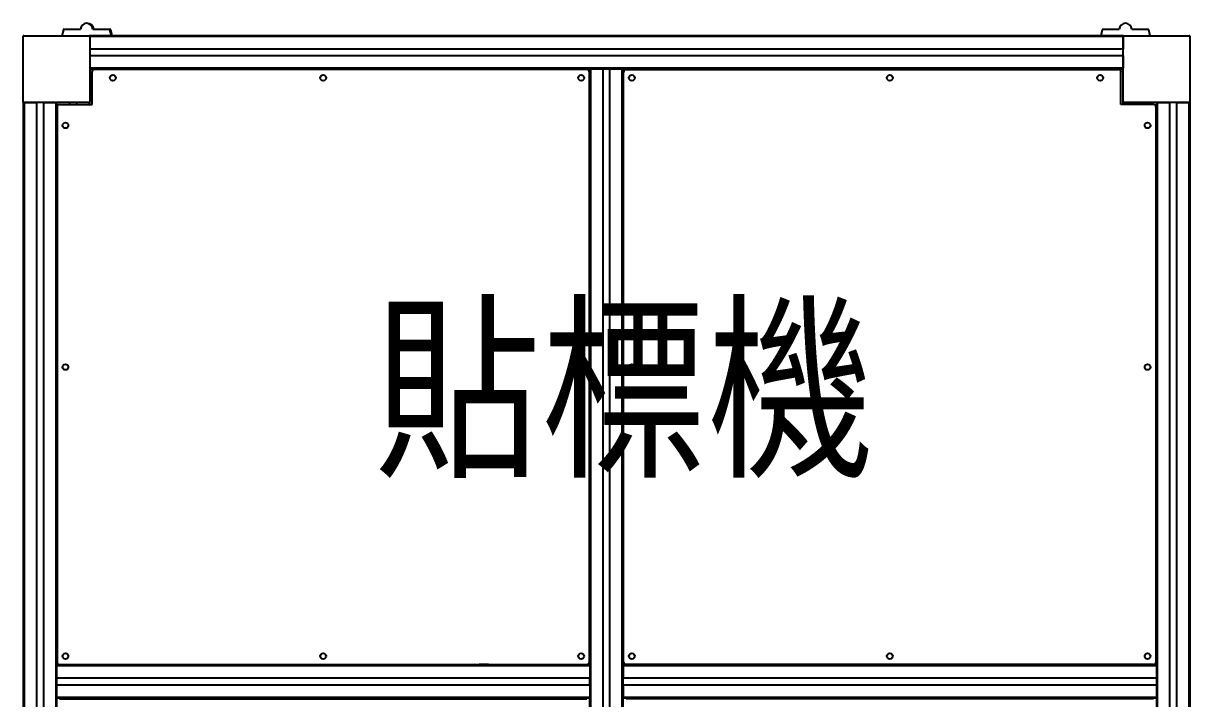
# Model space of a CAD drawing. Extents: x -80 to 56020, y 18240 to 42185.
# Drawn here: x 3393.2 to 3533.2, y 20829.1 to 20910.1 of the extents above; entities that cross this region are included whole.
import ezdxf

# ---------------------------------------------------------------- set-up
doc = ezdxf.new("R2010")
doc.units = 0
doc.header["$LTSCALE"] = 200
doc.layers.add('緯穎生產設備', color=7, linetype='Continuous')
doc.styles.add('C1', font='SIMPLEX.shx', dxfattribs={"bigfont": 'CHINESET.shx'})

# ---------------------------------------------------------------- blocks, each defined once
blk = doc.blocks.new('A$C202b4087')
for p, q in [((85.62, 174.05), (85.62, 174)), ((85.67, 174.05), (85.62, 174.05)), ((85.62, 166.1), (85.62, 174)), ((85.67, 174.05), (93.57, 174.05)), ((90.43, 174.77), (90.24, 174.05)), ((90.52, 174.85), (92.47, 174.85)), ((93.57, 174.05), (93.62, 174.05)), ((93.62, 174.05), (93.62, 174)), ((217.62, 174.05), (93.62, 174.05)), ((93.62, 174), (93.62, 166.1)), ((217.62, 173.95), (93.62, 173.95)), ((93.62, 173.95), (93.62, 172.46)), ((93.97, 174.85), (95.92, 174.85)), ((95.92, 174.85), (96.02, 174.85)), ((96.19, 174.05), (96.01, 174.77)), ((96.29, 174.05), (96.11, 174.77)), ((215.13, 174.77), (214.94, 174.05)), ((215.22, 174.85), (217.17, 174.85)), ((217.62, 174.05), (217.67, 174.05)), ((217.62, 174.05), (217.62, 174)), ((217.62, 166.1), (217.62, 174)), ((217.62, 173.95), (217.62, 172.46)), ((217.67, 174.05), (225.57, 174.05)), ((218.67, 174.85), (220.62, 174.85)), ((220.89, 174.05), (220.71, 174.77)), ((225.62, 174.05), (225.57, 174.05)), ((225.62, 174), (225.62, 174.05)), ((225.62, 174), (225.62, 166.1)), ((217.62, 172.46), (93.62, 172.46)), ((93.62, 171.63), (93.62, 170.15)), ((217.62, 171.63), (93.62, 171.63)), ((217.62, 171.63), (217.62, 170.15)), ((217.62, 170.15), (93.62, 170.15)), ((153.62, 170.05), (93.62, 170.05)), ((94.17, 170), (93.87, 170)), ((93.87, 170), (93.87, 169.75)), ((93.87, 169.7), (93.87, 169.75)), ((93.87, 169.75), (93.87, 169.75)), ((93.87, 165.8), (93.87, 169.7)), ((153.27, 170), (94.17, 170)), ((103.62, 170.05), (103.62, 170)), ((103.67, 170.05), (103.67, 170)), ((105.21, 170.05), (105.21, 170)), ((106.03, 170.05), (106.03, 170)), ((107.57, 170.05), (107.57, 170)), ((107.62, 170.05), (107.62, 170)), ((108.82, 170.05), (108.82, 170)), ((109.42, 170), (109.42, 170.05)), ((115.62, 170.05), (115.62, 170)), ((145.62, 170.05), (145.62, 170)), ((147.62, 170), (147.62, 170.05)), ((147.82, 170.05), (147.82, 170)), ((151.42, 170), (151.42, 170.05)), ((151.62, 170.05), (151.62, 170)), ((153.4, 170), (153.27, 170)), ((153.4, 170), (153.39, 169.97)), ((153.4, 170), (153.4, 169.97)), ((153.54, 169.82), (153.57, 169.83)), ((153.57, 169.83), (153.54, 169.83)), ((153.57, 169.7), (153.57, 169.83)), ((153.57, 98.9), (153.57, 169.7)), ((153.57, 169.55), (153.62, 169.55)), ((153.62, 98.55), (153.62, 170.05)), ((153.72, 170.05), (153.62, 170.05)), ((153.72, 23.05), (153.72, 170.05)), ((155.2, 170.05), (153.72, 170.05)), ((156.03, 170.05), (155.2, 170.05)), ((155.2, 23.05), (155.2, 170.05)), ((157.52, 170.05), (156.03, 170.05)), ((156.03, 23.05), (156.03, 170.05)), ((157.52, 23.05), (157.52, 170.05)), ((157.62, 170.05), (157.52, 170.05)), ((217.62, 170.05), (157.62, 170.05)), ((157.62, 98.55), (157.62, 170.05)), ((157.62, 169.55), (157.67, 169.55)), ((157.67, 169.83), (157.67, 169.7)), ((157.67, 169.83), (157.7, 169.82)), ((157.67, 169.83), (157.7, 169.83)), ((157.67, 98.9), (157.67, 169.7)), ((157.85, 169.97), (157.84, 170)), ((157.97, 170), (157.84, 170)), ((157.84, 170), (157.84, 169.97)), ((157.97, 170), (217.07, 170)), ((159.62, 170), (159.62, 170.05)), ((159.82, 170.05), (159.82, 170)), ((163.42, 170), (163.42, 170.05)), ((163.62, 170.05), (163.62, 170)), ((165.62, 170.05), (165.62, 170)), ((203.45, 170.05), (203.44, 170)), ((203.45, 170.05), (203.45, 170)), ((203.62, 170.05), (203.62, 170)), ((203.67, 170.05), (203.67, 170)), ((205.21, 170.05), (205.21, 170)), ((206.03, 170.05), (206.03, 170)), ((207.57, 170.05), (207.57, 170)), ((207.62, 170.05), (207.62, 170)), ((217.37, 170), (217.07, 170)), ((217.37, 169.75), (217.37, 170)), ((217.37, 169.75), (217.37, 169.7)), ((217.37, 169.75), (217.37, 169.75)), ((217.37, 165.8), (217.37, 169.7)), ((85.62, 166.1), (85.62, 166.05)), ((85.62, 166.05), (85.62, 27.05)), ((85.62, 166.05), (85.67, 166.05)), ((93.57, 166.05), (85.67, 166.05)), ((85.72, 166.05), (85.72, 27.05)), ((85.72, 166.05), (87.2, 166.05)), ((87.2, 166.05), (87.2, 27.05)), ((88.03, 166.05), (88.03, 27.05)), ((88.03, 166.05), (89.52, 166.05)), ((89.52, 166.05), (89.52, 27.05)), ((89.62, 166.05), (89.62, 98.55)), ((89.67, 165.5), (89.67, 98.9)), ((89.97, 165.8), (93.87, 165.8)), ((91.2, 165.8), (91.2, 166.05)), ((92.03, 165.8), (92.03, 166.05)), ((93.57, 166.05), (93.62, 166.05)), ((93.57, 165.8), (93.57, 166.05)), ((93.62, 165.8), (93.62, 166.05)), ((221.27, 165.8), (217.37, 165.8)), ((217.62, 165.8), (217.62, 166.05)), ((217.62, 166.05), (217.67, 166.05)), ((225.57, 166.05), (217.67, 166.05)), ((217.67, 165.8), (217.67, 166.05)), ((219.2, 165.8), (219.2, 166.05)), ((220.03, 165.8), (220.03, 166.05)), ((221.57, 165.5), (221.57, 98.9)), ((221.62, 166.05), (221.62, 98.55)), ((221.72, 166.05), (221.72, 27.05)), ((221.72, 166.05), (223.2, 166.05)), ((223.2, 166.05), (223.2, 27.05)), ((224.03, 166.05), (225.52, 166.05)), ((224.03, 166.05), (224.03, 27.05)), ((225.52, 166.05), (225.52, 27.05)), ((225.57, 166.05), (225.62, 166.05)), ((225.62, 166.05), (225.62, 166.1)), ((225.62, 166.05), (225.62, 27.05)), ((153.62, 148.75), (153.57, 148.75)), ((153.62, 148.75), (153.57, 148.75)), ((153.62, 148.75), (153.57, 148.75)), ((153.62, 148.7), (153.57, 148.7)), ((157.67, 148.75), (157.62, 148.75)), ((157.67, 148.75), (157.62, 148.75)), ((157.67, 148.75), (157.62, 148.75)), ((157.67, 148.7), (157.62, 148.7)), ((153.62, 147.57), (153.57, 147.57)), ((157.67, 147.57), (157.62, 147.57)), ((153.62, 146.93), (153.57, 146.93)), ((153.62, 145.8), (153.57, 145.8)), ((153.62, 145.75), (153.57, 145.75)), ((153.62, 145.75), (153.57, 145.75)), ((153.62, 145.75), (153.57, 145.75)), ((157.67, 146.93), (157.62, 146.93)), ((157.67, 145.8), (157.62, 145.8)), ((157.67, 145.75), (157.62, 145.75)), ((157.67, 145.75), (157.62, 145.75)), ((157.67, 145.75), (157.62, 145.75)), ((153.57, 136.93), (153.62, 136.93)), ((153.57, 136.73), (153.62, 136.73)), ((153.57, 136.63), (153.62, 136.63)), ((153.57, 135.93), (153.62, 135.93)), ((157.62, 136.93), (157.67, 136.93)), ((157.62, 136.73), (157.67, 136.73)), ((157.62, 136.63), (157.67, 136.63)), ((157.62, 135.93), (157.67, 135.93)), ((158.42, 134.06), (158.42, 134.54)), ((153.57, 126.13), (153.62, 126.13)), ((157.62, 126.13), (157.67, 126.13)), ((153.62, 122.43), (153.57, 122.43)), ((153.57, 122.35), (153.62, 122.35)), ((153.62, 122.2), (153.57, 122.2)), ((153.62, 122.19), (153.57, 122.19)), ((153.62, 122.18), (153.57, 122.18)), ((157.67, 122.43), (157.62, 122.43)), ((157.62, 122.35), (157.67, 122.35)), ((157.67, 122.2), (157.62, 122.2)), ((157.67, 122.19), (157.62, 122.19)), ((157.67, 122.18), (157.62, 122.18)), ((157.67, 121.9), (157.62, 121.9)), ((157.67, 121.83), (157.62, 121.84)), ((153.57, 121.17), (153.62, 121.17)), ((153.62, 121.17), (153.57, 121.17)), ((153.57, 121.15), (153.62, 121.15)), ((153.62, 121), (153.57, 121)), ((153.57, 120.93), (153.62, 120.93)), ((153.62, 120.63), (153.57, 120.63)), ((157.62, 121.51), (157.67, 121.52)), ((157.62, 121.45), (157.67, 121.46)), ((157.62, 121.17), (157.67, 121.17)), ((157.67, 121.17), (157.62, 121.17)), ((157.62, 121.15), (157.67, 121.15)), ((157.67, 121), (157.62, 121)), ((157.62, 120.93), (157.67, 120.93)), ((157.67, 120.63), (157.62, 120.63)), ((153.62, 117.23), (153.57, 117.23)), ((157.67, 117.23), (157.62, 117.23)), ((153.57, 115.63), (153.62, 115.63)), ((157.62, 115.63), (157.67, 115.63)), ((153.57, 112.23), (153.62, 112.23)), ((157.62, 112.23), (157.67, 112.23)), ((153.62, 111.93), (153.57, 111.93)), ((153.57, 111.85), (153.62, 111.85)), ((153.62, 111.7), (153.57, 111.7)), ((153.62, 111.69), (153.57, 111.69)), ((153.62, 111.68), (153.57, 111.68)), ((153.57, 110.67), (153.62, 110.67)), ((153.62, 110.67), (153.57, 110.67)), ((153.57, 110.65), (153.62, 110.65)), ((157.67, 111.93), (157.62, 111.93)), ((157.62, 111.85), (157.67, 111.85)), ((157.67, 111.7), (157.62, 111.7)), ((157.67, 111.69), (157.62, 111.69)), ((157.67, 111.68), (157.62, 111.68)), ((157.67, 111.4), (157.62, 111.4)), ((157.67, 111.33), (157.62, 111.34)), ((157.62, 111.01), (157.67, 111.02)), ((157.62, 110.95), (157.67, 110.96)), ((157.62, 110.67), (157.67, 110.67)), ((157.67, 110.67), (157.62, 110.67)), ((157.62, 110.65), (157.67, 110.65)), ((153.62, 110.5), (153.57, 110.5)), ((153.57, 110.43), (153.62, 110.43)), ((157.67, 110.5), (157.62, 110.5)), ((157.62, 110.43), (157.67, 110.43)), ((89.67, 100.91), (89.62, 100.91)), ((153.62, 100.91), (153.57, 100.91)), ((157.67, 100.91), (157.62, 100.91)), ((221.62, 100.91), (221.57, 100.91)), ((153.62, 98.55), (89.62, 98.55)), ((89.62, 98.55), (89.62, 98.45)), ((153.62, 98.45), (89.62, 98.45)), ((89.62, 98.45), (89.62, 96.96)), ((89.97, 98.6), (153.27, 98.6)), ((97.62, 98.6), (97.62, 98.55)), ((99.12, 98.6), (99.12, 98.55)), ((99.47, 98.55), (99.47, 98.6)), ((99.53, 98.6), (99.53, 98.55)), ((99.75, 98.55), (99.75, 98.6)), ((99.81, 98.6), (99.81, 98.55)), ((101.43, 98.55), (101.43, 98.6)), ((101.49, 98.6), (101.49, 98.55)), ((101.71, 98.55), (101.71, 98.6)), ((101.77, 98.6), (101.77, 98.55)), ((102.12, 98.55), (102.12, 98.6)), ((103.62, 98.55), (103.62, 98.6)), ((125.92, 98.6), (125.93, 98.55)), ((126.32, 98.6), (126.33, 98.55)), ((127.11, 98.55), (127.11, 98.6)), ((127.21, 98.6), (127.21, 98.55)), ((128.96, 98.55), (128.96, 98.6)), ((129.76, 98.55), (129.76, 98.6)), ((130.16, 98.55), (130.16, 98.6)), ((133.56, 98.6), (133.56, 98.55)), ((133.96, 98.6), (133.96, 98.55)), ((134.76, 98.6), (134.76, 98.55)), ((136.51, 98.55), (136.51, 98.6)), ((136.61, 98.6), (136.61, 98.55)), ((139.31, 98.6), (139.31, 98.55)), ((139.78, 98.6), (139.71, 98.56)), ((139.86, 98.6), (139.86, 98.55)), ((139.86, 98.6), (139.86, 98.55)), ((139.91, 98.6), (139.91, 98.55)), ((140.31, 98.55), (140.31, 98.6)), ((140.32, 98.55), (140.32, 98.6)), ((140.35, 98.59), (140.35, 98.6)), ((140.38, 98.59), (140.35, 98.59)), ((140.38, 98.59), (140.38, 98.6)), ((141.45, 98.59), (140.38, 98.59)), ((140.38, 98.59), (140.38, 98.57)), ((141.45, 98.57), (140.38, 98.57)), ((141.45, 98.6), (141.45, 98.59)), ((141.45, 98.59), (141.45, 98.57)), ((141.45, 98.59), (141.47, 98.59)), ((141.47, 98.6), (141.47, 98.59)), ((141.51, 98.6), (141.51, 98.55)), ((141.51, 98.6), (141.51, 98.55)), ((142.71, 98.55), (142.71, 98.6)), ((142.76, 98.55), (142.76, 98.6)), ((142.76, 98.55), (142.76, 98.6)), ((151.51, 98.6), (151.51, 98.55)), ((152.51, 98.55), (152.51, 98.6)), ((153.62, 98.55), (153.62, 98.45)), ((153.62, 98.45), (153.62, 96.96)), ((221.62, 98.55), (157.62, 98.55)), ((157.62, 98.55), (157.62, 98.45)), ((221.62, 98.45), (157.62, 98.45)), ((157.62, 98.45), (157.62, 96.96)), ((221.27, 98.6), (157.97, 98.6)), ((161.62, 98.6), (161.62, 98.55)), ((166.02, 98.6), (166.02, 98.55)), ((181.62, 98.6), (181.62, 98.55)), ((186.02, 98.6), (186.02, 98.55)), ((205.87, 98.55), (205.87, 98.6)), ((206.07, 98.55), (206.07, 98.6)), ((206.17, 98.55), (206.17, 98.6)), ((206.72, 98.55), (206.72, 98.6)), ((219.02, 98.55), (219.02, 98.6)), ((219.57, 98.55), (219.57, 98.6)), ((219.67, 98.55), (219.67, 98.6)), ((219.87, 98.55), (219.87, 98.6)), ((221.62, 98.55), (221.62, 98.45)), ((221.62, 98.45), (221.62, 96.96)), ((89.62, 96.96), (89.62, 96.13)), ((153.62, 96.96), (89.62, 96.96)), ((153.62, 96.13), (153.62, 96.96)), ((157.62, 96.13), (157.62, 96.96)), ((221.62, 96.96), (157.62, 96.96)), ((221.62, 96.96), (221.62, 96.13)), ((89.62, 96.13), (89.62, 94.65)), ((153.62, 96.13), (89.62, 96.13)), ((153.62, 96.13), (153.62, 94.65)), ((157.62, 96.13), (157.62, 94.65)), ((221.62, 96.13), (157.62, 96.13)), ((221.62, 96.13), (221.62, 94.65)), ((153.62, 94.65), (89.62, 94.65)), ((89.62, 94.65), (89.62, 94.55)), ((89.62, 94.55), (89.62, 27.05)), ((153.62, 94.55), (89.62, 94.55)), ((89.97, 94.5), (153.27, 94.5)), ((90.12, 94.55), (90.12, 94.5)), ((97.62, 94.55), (97.62, 94.5)), ((99.12, 94.55), (99.12, 94.5)), ((99.47, 94.5), (99.47, 94.55)), ((99.53, 94.55), (99.53, 94.5)), ((99.75, 94.5), (99.75, 94.55)), ((99.81, 94.55), (99.81, 94.5)), ((101.43, 94.5), (101.43, 94.55)), ((101.49, 94.55), (101.49, 94.5)), ((101.71, 94.5), (101.71, 94.55)), ((101.77, 94.55), (101.77, 94.5)), ((102.12, 94.5), (102.12, 94.55)), ((103.62, 94.5), (103.62, 94.55)), ((107.32, 94.55), (107.32, 94.5)), ((108.92, 94.5), (108.92, 94.55)), ((110.12, 94.5), (110.12, 94.55)), ((115.62, 94.55), (115.62, 94.5)), ((119.12, 94.5), (119.12, 94.55)), ((119.12, 94.5), (119.12, 94.55)), ((119.12, 94.5), (119.12, 94.55)), ((119.17, 94.5), (119.17, 94.55)), ((120.3, 94.5), (120.3, 94.55)), ((120.94, 94.5), (120.94, 94.55)), ((122.07, 94.5), (122.07, 94.55)), ((122.12, 94.55), (122.12, 94.5)), ((122.12, 94.5), (122.12, 94.55)), ((122.12, 94.5), (122.12, 94.55)), ((126.62, 94.55), (126.62, 94.5)), ((128.79, 94.55), (128.79, 94.5)), ((129.64, 94.5), (129.64, 94.55)), ((129.75, 94.55), (129.73, 94.5)), ((133.99, 94.5), (133.97, 94.55)), ((137.03, 94.5), (137.03, 94.55)), ((137.82, 94.5), (137.82, 94.55)), ((138.67, 94.55), (138.67, 94.5)), ((138.71, 94.55), (138.71, 94.5)), ((143.34, 94.55), (143.34, 94.5)), ((145.1, 94.55), (145.1, 94.5)), ((145.65, 94.5), (145.64, 94.55)), ((145.78, 94.5), (145.78, 94.55)), ((146.02, 94.55), (146.02, 94.5)), ((149.76, 94.55), (149.76, 94.5)), ((151.78, 94.5), (151.83, 94.55)), ((153.62, 94.65), (153.62, 94.55)), ((153.62, 23.05), (153.62, 94.55)), ((221.62, 94.65), (157.62, 94.65)), ((157.62, 94.65), (157.62, 94.55)), ((157.62, 23.05), (157.62, 94.55)), ((221.62, 94.55), (157.62, 94.55)), ((221.27, 94.5), (157.97, 94.5)), ((181.62, 94.5), (181.62, 94.55)), ((182.62, 94.55), (182.62, 94.5)), ((182.62, 94.5), (182.62, 94.55)), ((182.62, 94.5), (182.62, 94.55)), ((182.67, 94.5), (182.67, 94.55)), ((183.8, 94.5), (183.8, 94.55)), ((184.44, 94.5), (184.44, 94.55)), ((185.57, 94.5), (185.57, 94.55)), ((185.62, 94.5), (185.62, 94.55)), ((185.62, 94.5), (185.62, 94.55)), ((185.62, 94.5), (185.62, 94.55)), ((201.12, 94.55), (201.12, 94.5)), ((202.32, 94.55), (202.32, 94.5)), ((203.92, 94.5), (203.92, 94.55)), ((205.87, 94.5), (205.87, 94.55)), ((206.07, 94.5), (206.07, 94.55)), ((206.17, 94.5), (206.17, 94.55)), ((206.72, 94.5), (206.72, 94.55)), ((219.02, 94.5), (219.02, 94.55)), ((219.57, 94.5), (219.57, 94.55)), ((219.67, 94.5), (219.67, 94.55)), ((219.87, 94.5), (219.87, 94.55)), ((221.12, 94.5), (221.12, 94.55)), ((221.62, 94.65), (221.62, 94.55)), ((221.62, 94.55), (221.62, 27.05))]:
    blk.add_line(p, q)
at = {"flags": 128}
for points in [[(157.67, 122.07), (157.65, 122.07), (157.62, 122.08)], [(157.62, 121.28), (157.65, 121.28), (157.67, 121.28)], [(157.67, 111.57), (157.65, 111.57), (157.62, 111.58)], [(157.62, 110.78), (157.65, 110.78), (157.67, 110.78)], [(125.11, 98.6), (125.12, 98.57), (125.12, 98.55)], [(139.69, 98.6), (139.69, 98.59), (139.71, 98.55)], [(142.91, 98.55), (142.93, 98.59), (142.93, 98.6)], [(144.61, 98.55), (144.61, 98.57), (144.62, 98.6)], [(128.74, 94.55), (128.75, 94.55), (128.79, 94.5)], [(129.63, 94.5), (129.68, 94.55), (129.68, 94.55)], [(134.41, 94.5), (134.42, 94.51), (134.5, 94.55)], [(139.42, 94.5), (139.43, 94.52), (139.47, 94.55)], [(139.55, 94.5), (139.51, 94.53), (139.49, 94.53)], [(139.69, 94.5), (139.67, 94.52), (139.63, 94.55)], [(139.63, 94.55), (139.67, 94.52), (139.69, 94.5)], [(139.67, 94.55), (139.71, 94.52), (139.72, 94.5)], [(142.17, 94.5), (142.19, 94.52), (142.23, 94.55)], [(142.31, 94.5), (142.27, 94.53), (142.25, 94.53)], [(142.45, 94.5), (142.43, 94.52), (142.39, 94.55)], [(142.39, 94.55), (142.43, 94.52), (142.45, 94.5)], [(142.42, 94.55), (142.47, 94.52), (142.48, 94.5)], [(145.12, 94.5), (145.11, 94.54), (145.11, 94.55)], [(149.77, 94.55), (149.77, 94.54), (149.79, 94.5)]]:
    blk.add_lwpolyline(points, dxfattribs=at)
for centre in [(96.37, 169), (121.62, 169), (152.57, 169), (158.67, 169), (189.62, 169), (214.87, 169), (90.67, 163.3), (220.57, 163.3), (90.67, 134.3), (152.57, 134.3), (158.67, 134.3), (220.57, 134.3), (90.67, 99.6), (121.62, 99.6), (152.57, 99.6), (158.67, 99.6), (189.62, 99.6), (220.57, 99.6)]:
    blk.add_circle(centre, 0.35)
for centre, radius, start, end in [((93.22, 174.8), 0.75, 3.8226, 176.1774), ((93.32, 174.8), 0.75, 3.8226, 93.8226), ((217.92, 174.8), 0.75, 3.8226, 176.1774), ((85.67, 174), 0.05, 90, 180), ((90.52, 174.75), 0.1, 90, 165.9638), ((93.57, 174), 0.05, 0, 90), ((95.92, 174.75), 0.1, 14.0362, 90), ((96.02, 174.75), 0.1, 14.0362, 90), ((215.22, 174.75), 0.1, 90, 165.9638), ((217.67, 174), 0.05, 90, 180), ((220.62, 174.75), 0.1, 14.0362, 90), ((225.57, 174), 0.05, 0, 90), ((94.17, 169.7), 0.3, 90, 180), ((153.27, 169.7), 0.3, 0, 90), ((157.97, 169.7), 0.3, 90, 180), ((217.07, 169.7), 0.3, 0, 90), ((85.67, 166.1), 0.05, 180, 270), ((89.97, 165.5), 0.3, 90, 180), ((93.57, 166.1), 0.05, 270, 0), ((217.67, 166.1), 0.05, 180, 270), ((221.27, 165.5), 0.3, 0, 90), ((225.57, 166.1), 0.05, 270, 0), ((89.97, 98.9), 0.3, 180, 270), ((140.38, 98.59), 0.025, 180, 270), ((141.45, 98.59), 0.025, 270, 0), ((153.27, 98.9), 0.3, 270, 0), ((157.97, 98.9), 0.3, 180, 270), ((221.27, 98.9), 0.3, 270, 0), ((139.53, 94.38), 0.158, 49.3631, 130.6369), ((142.29, 94.38), 0.158, 49.3631, 130.6369)]:
    blk.add_arc(centre, radius, start, end)
at = {"layer": '緯穎生產設備', "insert": (127.75, 141), "char_height": 20, "attachment_point": 1, "style": 'C1'}
blk.add_mtext_dynamic_manual_height_columns('貼標機', width=69, gutter_width=1069.17, heights=[0], dxfattribs=at)

msp = doc.modelspace()

# ---------------------------------------------------------------- block references
at = {"layer": '緯穎生產設備'}
msp.add_blockref('A$C202b4087', (3307.58, 20734.57), dxfattribs=at)

doc.saveas('drawing.dxf')
